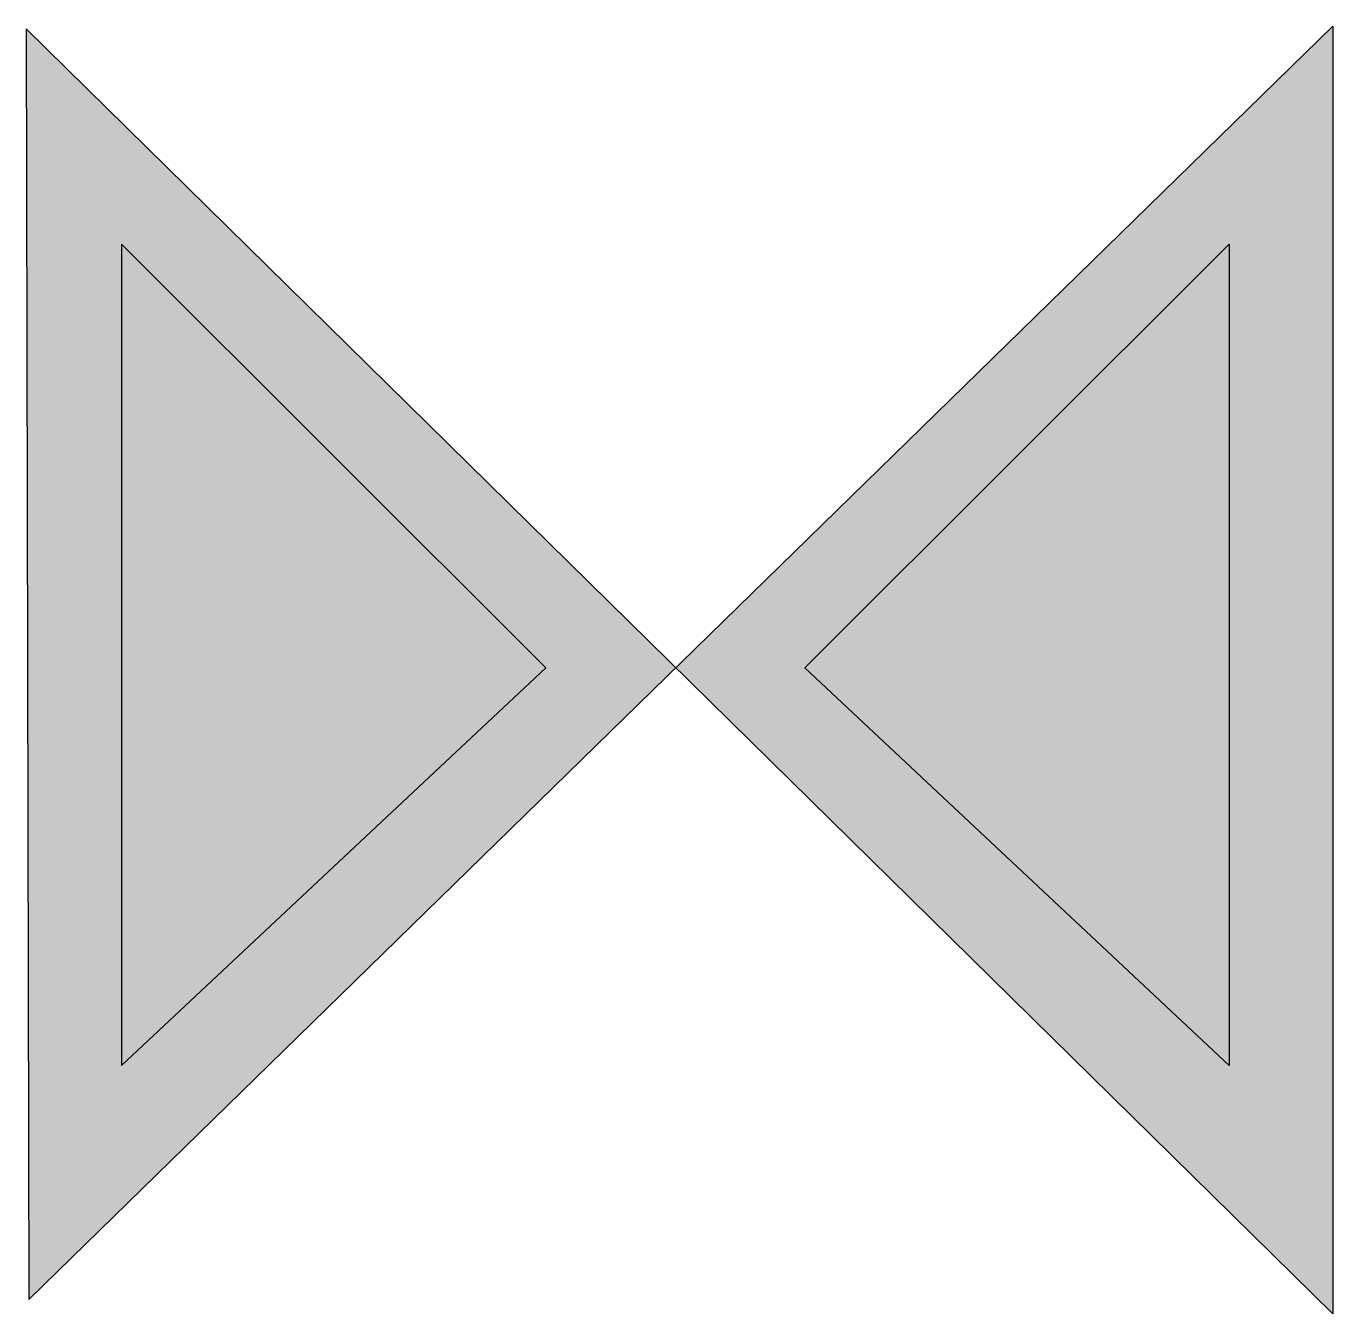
# Model space of a CAD drawing. Extents: x -0.71 to 0.72, y -0.71 to 0.7.
import ezdxf

# ---------------------------------------------------------------- set-up
doc = ezdxf.new("R2010")
doc.units = 0
doc.header["$MEASUREMENT"] = 0
doc.layers.get('0').update_dxf_attribs({"color": 5, "linetype": 'CONTINUOUS'})

msp = doc.modelspace()

# ---------------------------------------------------------------- hatches: boundary and pattern name
h = msp.add_hatch(color=256)
h.paths.add_polyline_path([(-0.7144, 0.695), (-0.7114, -0.6958), (-0.0034, -0.0043)])
h.paths.add_polyline_path([(-0.1457, -0.0045), (-0.6101, -0.4395), (-0.6101, 0.4593)], flags=16)
h = msp.add_hatch(color=256)
h.paths.add_polyline_path([(-0.0034, -0.0043), (0.7154, -0.7114), (0.7154, 0.6978)])
h.paths.add_polyline_path([(0.6021, 0.4593), (0.6021, -0.4395), (0.1378, -0.0045)], flags=16)
h = msp.add_hatch(color=255)
h.paths.add_polyline_path([(-0.6101, 0.4593), (-0.6101, -0.4395), (-0.1457, -0.0045)])
h.paths.add_polyline_path([(0.6021, 0.4593), (0.1378, -0.0045), (0.6021, -0.4395)])

# ---------------------------------------------------------------- linework, layer by layer
for p, q in [((0.7154, -0.7114), (-0.7144, 0.695)), ((-0.7144, 0.695), (-0.7114, -0.6958)), ((-0.7114, -0.6958), (0.7154, 0.6978)), ((0.7154, 0.6978), (0.7154, -0.7114))]:
    msp.add_line(p, q)
at = {"color": 255}
for p, q in [((-0.1457, -0.0045), (-0.6101, 0.4593)), ((-0.6101, 0.4593), (-0.6101, -0.4395)), ((0.1378, -0.0045), (0.6021, 0.4593)), ((0.6021, 0.4593), (0.6021, -0.4395)), ((-0.6101, -0.4395), (-0.1457, -0.0045)), ((0.6021, -0.4395), (0.1378, -0.0045))]:
    msp.add_line(p, q, dxfattribs=at)

doc.saveas('drawing.dxf')
